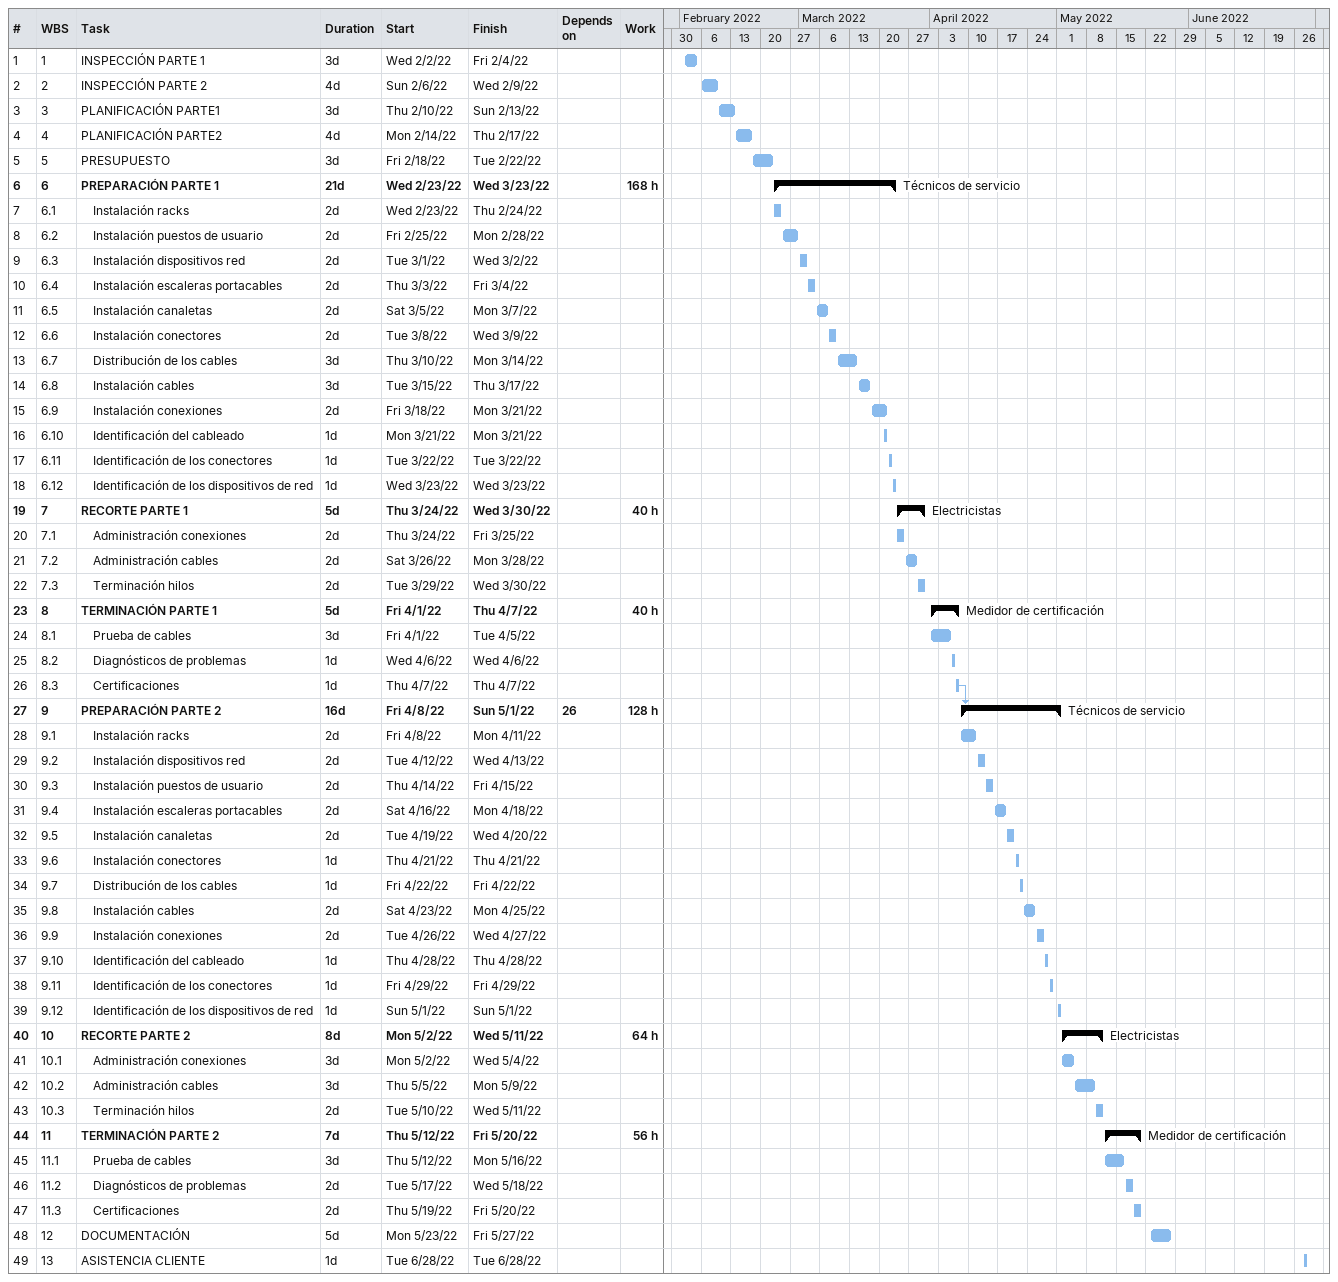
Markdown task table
| ID | WBS | Task | Duration | Start | Finish | Predecessors | Resources | Work (h) |
|---|---|---|---|---|---|---|---|---|
| 1 | 1 | INSPECCIÓN PARTE 1 | 3d | 2022-02-02 | 2022-02-04 |  |  |  |
| 2 | 2 | INSPECCIÓN PARTE 2 | 4d | 2022-02-06 | 2022-02-09 |  |  |  |
| 3 | 3 | PLANIFICACIÓN PARTE1 | 3d | 2022-02-10 | 2022-02-13 |  |  |  |
| 4 | 4 | PLANIFICACIÓN PARTE2 | 4d | 2022-02-14 | 2022-02-17 |  |  |  |
| 5 | 5 | PRESUPUESTO | 3d | 2022-02-18 | 2022-02-22 |  |  |  |
| 6 | 6 | **PREPARACIÓN PARTE 1** | 21d | 2022-02-23 | 2022-03-23 |  | Técnicos de servicio | 168 |
| 7 | 6.1 | Instalación racks | 2d | 2022-02-23 | 2022-02-24 |  |  |  |
| 8 | 6.2 | Instalación puestos de usuario | 2d | 2022-02-25 | 2022-02-28 |  |  |  |
| 9 | 6.3 | Instalación dispositivos red | 2d | 2022-03-01 | 2022-03-02 |  |  |  |
| 10 | 6.4 | Instalación escaleras portacables | 2d | 2022-03-03 | 2022-03-04 |  |  |  |
| 11 | 6.5 | Instalación canaletas | 2d | 2022-03-05 | 2022-03-07 |  |  |  |
| 12 | 6.6 | Instalación conectores | 2d | 2022-03-08 | 2022-03-09 |  |  |  |
| 13 | 6.7 | Distribución de los cables | 3d | 2022-03-10 | 2022-03-14 |  |  |  |
| 14 | 6.8 | Instalación cables | 3d | 2022-03-15 | 2022-03-17 |  |  |  |
| 15 | 6.9 | Instalación conexiones | 2d | 2022-03-18 | 2022-03-21 |  |  |  |
| 16 | 6.10 | Identificación del cableado | 1d | 2022-03-21 | 2022-03-21 |  |  |  |
| 17 | 6.11 | Identificación de los conectores | 1d | 2022-03-22 | 2022-03-22 |  |  |  |
| 18 | 6.12 | Identificación de los dispositivos de red | 1d | 2022-03-23 | 2022-03-23 |  |  |  |
| 19 | 7 | **RECORTE PARTE 1** | 5d | 2022-03-24 | 2022-03-30 |  | Electricistas | 40 |
| 20 | 7.1 | Administración conexiones | 2d | 2022-03-24 | 2022-03-25 |  |  |  |
| 21 | 7.2 | Administración cables | 2d | 2022-03-26 | 2022-03-28 |  |  |  |
| 22 | 7.3 | Terminación hilos | 2d | 2022-03-29 | 2022-03-30 |  |  |  |
| 23 | 8 | **TERMINACIÓN PARTE 1** | 5d | 2022-04-01 | 2022-04-07 |  | Medidor de certificación | 40 |
| 24 | 8.1 | Prueba de cables | 3d | 2022-04-01 | 2022-04-05 |  |  |  |
| 25 | 8.2 | Diagnósticos de problemas | 1d | 2022-04-06 | 2022-04-06 |  |  |  |
| 26 | 8.3 | Certificaciones | 1d | 2022-04-07 | 2022-04-07 |  |  |  |
| 27 | 9 | **PREPARACIÓN PARTE 2** | 16d | 2022-04-08 | 2022-05-01 | 26 | Técnicos de servicio | 128 |
| 28 | 9.1 | Instalación racks | 2d | 2022-04-08 | 2022-04-11 |  |  |  |
| 29 | 9.2 | Instalación dispositivos red | 2d | 2022-04-12 | 2022-04-13 |  |  |  |
| 30 | 9.3 | Instalación puestos de usuario | 2d | 2022-04-14 | 2022-04-15 |  |  |  |
| 31 | 9.4 | Instalación escaleras portacables | 2d | 2022-04-16 | 2022-04-18 |  |  |  |
| 32 | 9.5 | Instalación canaletas | 2d | 2022-04-19 | 2022-04-20 |  |  |  |
| 33 | 9.6 | Instalación conectores | 1d | 2022-04-21 | 2022-04-21 |  |  |  |
| 34 | 9.7 | Distribución de los cables | 1d | 2022-04-22 | 2022-04-22 |  |  |  |
| 35 | 9.8 | Instalación cables | 2d | 2022-04-23 | 2022-04-25 |  |  |  |
| 36 | 9.9 | Instalación conexiones | 2d | 2022-04-26 | 2022-04-27 |  |  |  |
| 37 | 9.10 | Identificación del cableado | 1d | 2022-04-28 | 2022-04-28 |  |  |  |
| 38 | 9.11 | Identificación de los conectores | 1d | 2022-04-29 | 2022-04-29 |  |  |  |
| 39 | 9.12 | Identificación de los dispositivos de red | 1d | 2022-05-01 | 2022-05-01 |  |  |  |
| 40 | 10 | **RECORTE PARTE 2** | 8d | 2022-05-02 | 2022-05-11 |  | Electricistas | 64 |
| 41 | 10.1 | Administración conexiones | 3d | 2022-05-02 | 2022-05-04 |  |  |  |
| 42 | 10.2 | Administración cables | 3d | 2022-05-05 | 2022-05-09 |  |  |  |
| 43 | 10.3 | Terminación hilos | 2d | 2022-05-10 | 2022-05-11 |  |  |  |
| 44 | 11 | **TERMINACIÓN PARTE 2** | 7d | 2022-05-12 | 2022-05-20 |  | Medidor de certificación | 56 |
| 45 | 11.1 | Prueba de cables | 3d | 2022-05-12 | 2022-05-16 |  |  |  |
| 46 | 11.2 | Diagnósticos de problemas | 2d | 2022-05-17 | 2022-05-18 |  |  |  |
| 47 | 11.3 | Certificaciones | 2d | 2022-05-19 | 2022-05-20 |  |  |  |
| 48 | 12 | DOCUMENTACIÓN | 5d | 2022-05-23 | 2022-05-27 |  |  |  |
| 49 | 13 | ASISTENCIA CLIENTE | 1d | 2022-06-28 | 2022-06-28 |  |  |  |
